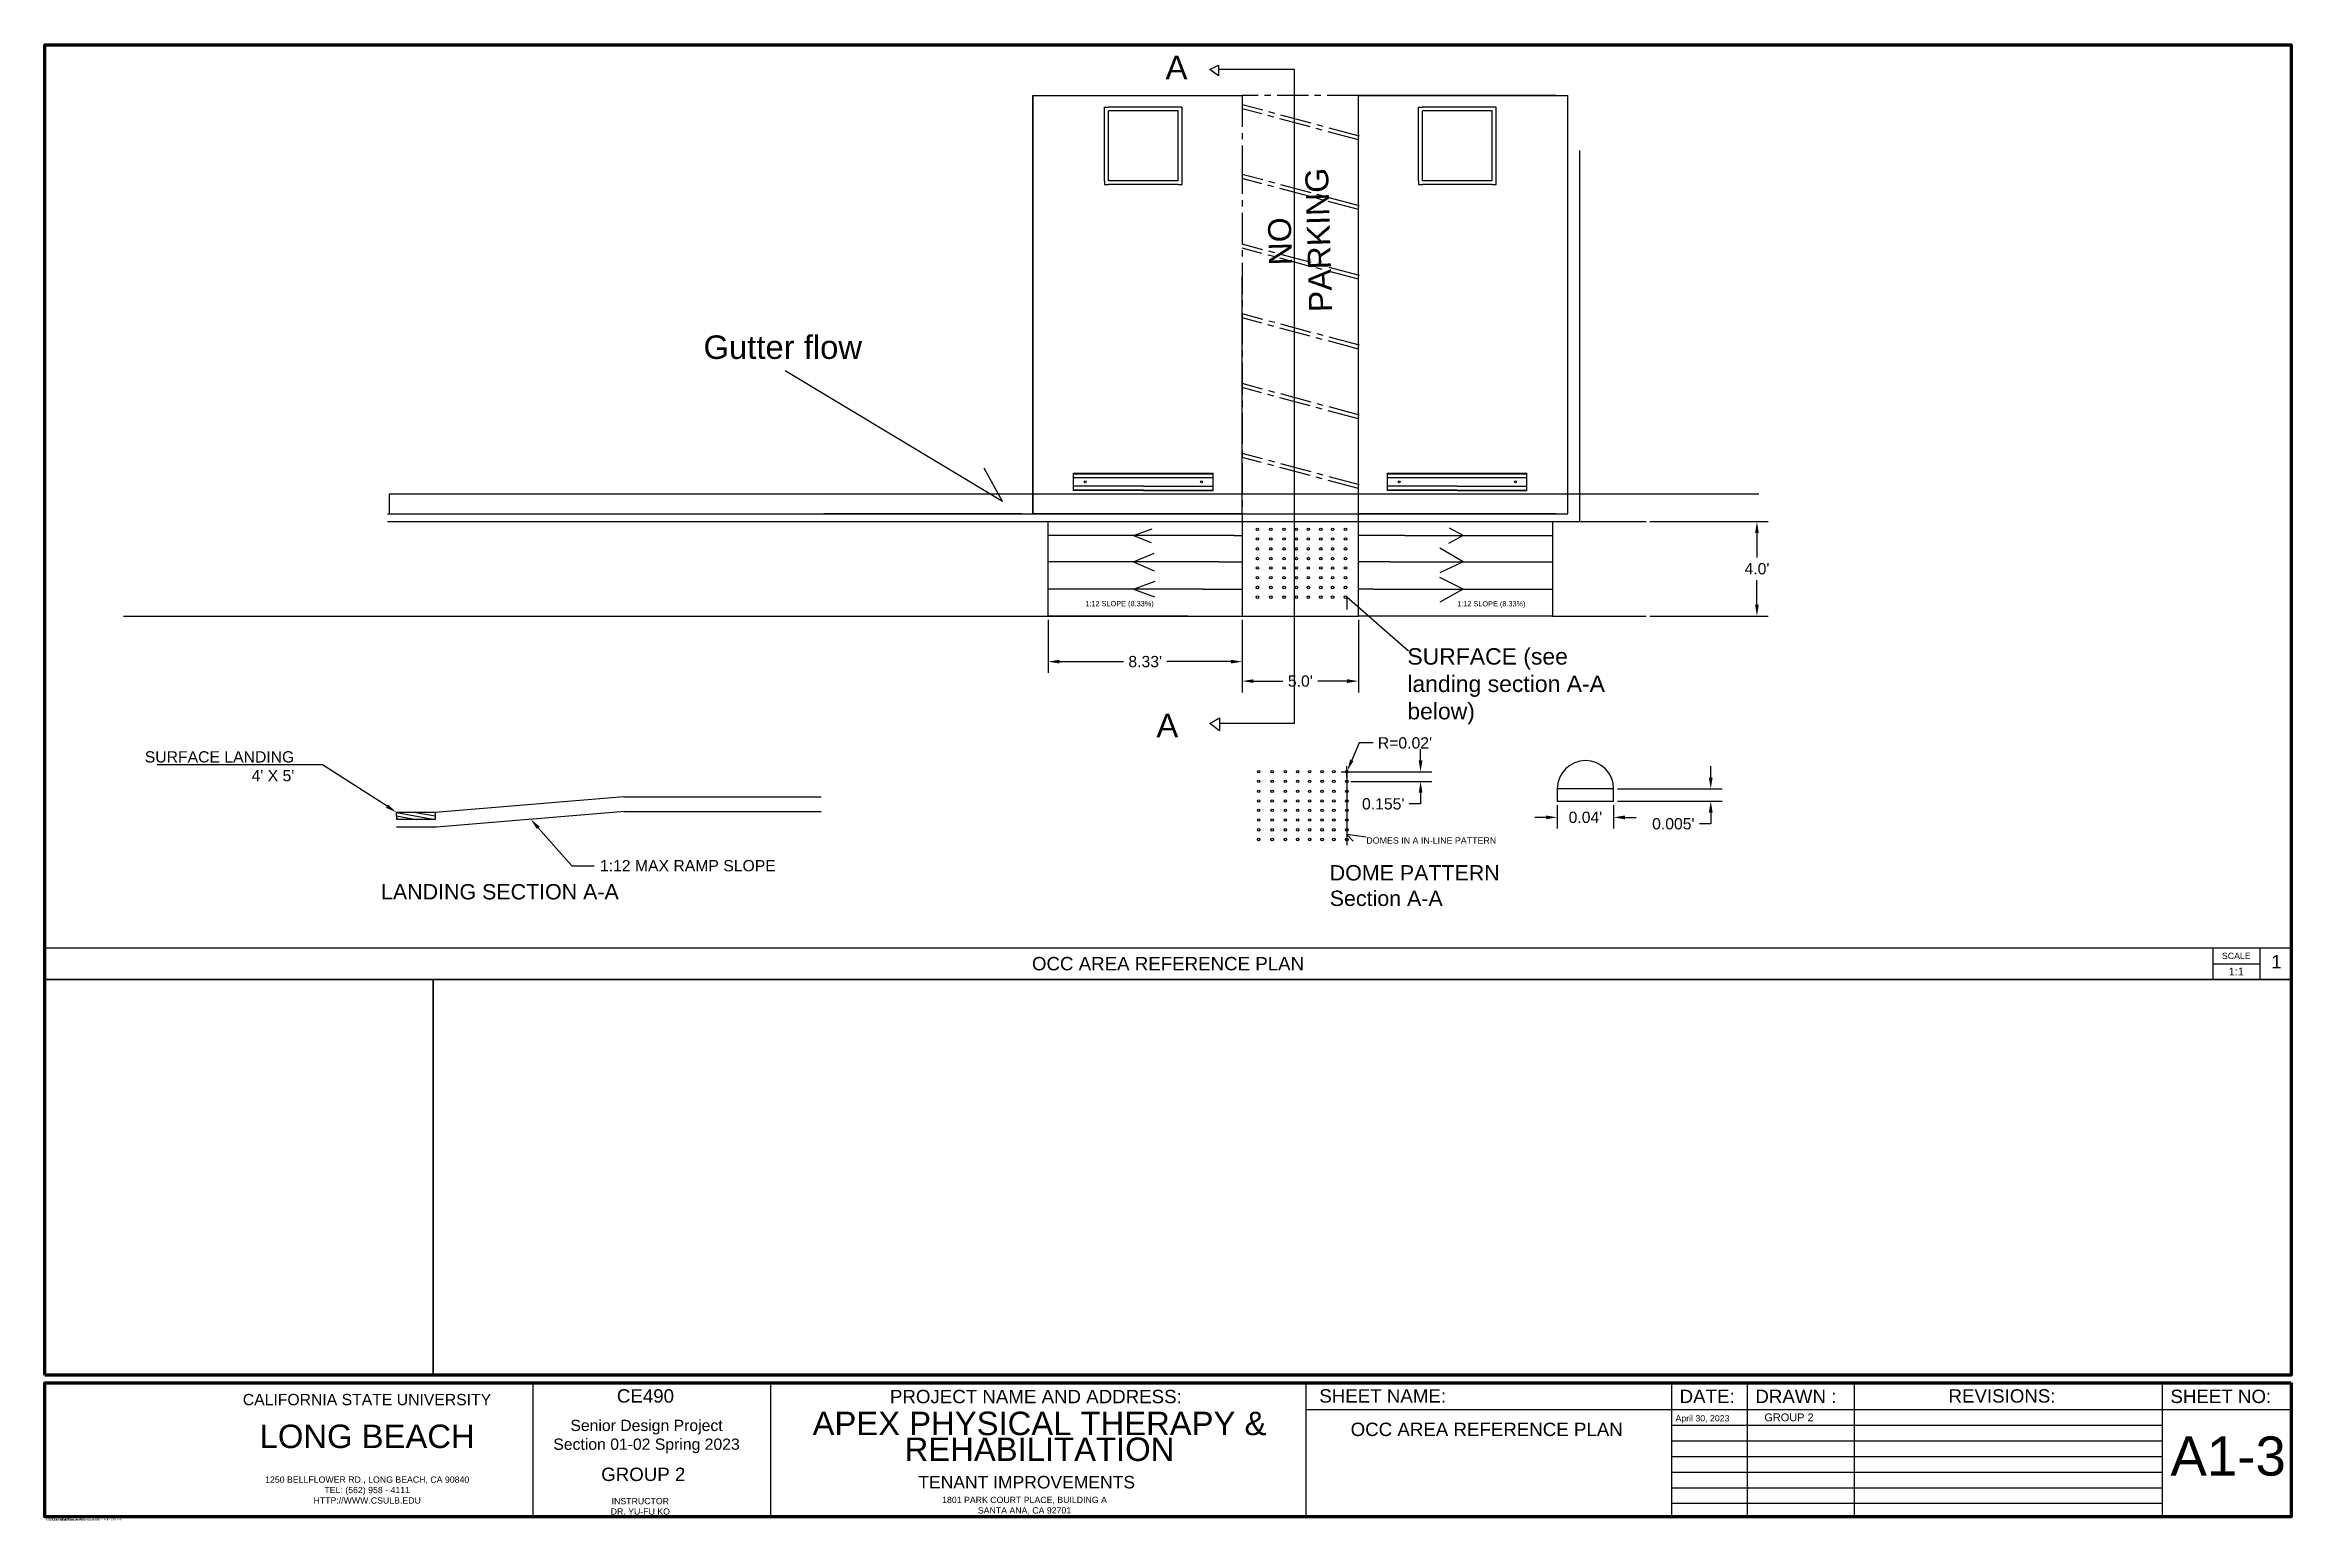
# Paper-space layout 'Layout1' of a CAD drawing. Header units: inches. Extents: x 0 to 35.9, y 0 to 23.6.
import ezdxf
from ezdxf import colors
from ezdxf.entities.mleader import LeaderData, LeaderLine
from ezdxf.enums import TextEntityAlignment as Align
from ezdxf.math import Vec2, Vec3

# ---------------------------------------------------------------- set-up
doc = ezdxf.new("R2010")
doc.units = ezdxf.units.IN
doc.header["$MEASUREMENT"] = 0
doc.linetypes.add('CENTERX2', pattern=[0.8, 0.5, -0.1, 0.1, -0.1])
doc.layers.get('0').update_dxf_attribs({"lineweight": 30})
for name, color, linetype in [('BLOCK TEXT', 7, 'Continuous'), ('HANDICAP PARKING', 150, 'Continuous'), ('HANDICAP PARKING ACCESS AISLE', 130, 'CENTERX2'), ('HANDICAP RAMP', 200, 'Continuous')]:
    doc.layers.add(name, color=color, linetype=linetype)
doc.styles.add('Sheet', font='arial.ttf', dxfattribs={"height": 0.375})
doc.styles.get("Standard").update_dxf_attribs({"font": 'arial.ttf'})
doc.styles.add('Style-Arial', font='arial.ttf')
doc.dimstyles.get("Standard").update_dxf_attribs({"dimtxt": 0.18, "dimasz": 0.18, "dimexe": 0.18, "dimexo": 0.0625, "dimgap": 0.09, "dimtad": 0, "dimtih": 1, "dimtoh": 1, "dimdec": 4, "dimzin": 0, "dimdsep": 46, "dimtxsty": 'Standard', "dimcen": 0.09, "dimadec": 0, "dimazin": 0, "dimtfac": 1, "dimtdec": 4, "dimtofl": 0, "dimtmove": 0, "dimatfit": 3, "dimfxl": 1, "dimtolj": 1, "dimtzin": 0, "dimarcsym": 0})

# ---------------------------------------------------------------- blocks, each defined once
blk = doc.blocks.new('TITLEBLOCK ARCHD24X36')
for p, q in [((35.909, 9.514), (0.031, 9.514)), ((35.909, 9.014), (0.031, 9.014)), ((7.831, 0.428), (7.831, 2.566)), ((11.626, 0.428), (11.626, 2.566)), ((20.176, 0.428), (20.176, 2.566)), ((26.017, 0.428), (26.017, 2.566)), ((27.227, 0.428), (27.227, 2.566)), ((28.937, 0.428), (28.937, 2.566)), ((33.857, 0.428), (33.857, 2.566)), ((35.909, 0.428), (35.909, 2.566)), ((35.909, 2.138), (20.176, 2.138)), ((33.857, 1.888), (26.017, 1.888)), ((33.857, 1.638), (26.017, 1.638)), ((33.857, 1.388), (26.017, 1.388)), ((33.857, 1.138), (26.017, 1.138)), ((33.857, 0.888), (26.017, 0.888)), ((33.857, 0.638), (26.017, 0.638))]:
    blk.add_line(p, q)
at = {"ltscale": 0.125}
for points in [[(0.031, 23.944), (35.909, 23.944), (35.909, 9.514), (0.031, 9.514)], [(0.031, 9.014), (6.23, 9.014), (6.23, 2.691), (0.031, 2.691)], [(6.23, 9.014), (35.909, 9.014), (35.909, 2.691), (6.23, 2.691)]]:
    blk.add_lwpolyline(points, close=True, dxfattribs=at)
for points in [[(34.659, 9.514), (34.659, 9.014)], [(35.409, 9.514), (35.409, 9.014)], [(34.659, 9.264), (35.409, 9.264)]]:
    blk.add_lwpolyline(points)
blk.add_lwpolyline([(6.23, 2.691), (6.23, 9.014)], dxfattribs=at)
at = {"layer": 'BLOCK TEXT', "linetype": 'ByBlock', "lineweight": 100}
for points in [[(0.031, 2.691), (0.031, 23.944), (35.909, 23.944), (35.909, 2.691)], [(35.909, 2.566), (35.909, 0.428), (0.031, 0.428), (0.031, 2.566)]]:
    blk.add_lwpolyline(points, close=True, dxfattribs=at)
at = {"style": 'Sheet'}
for s, width, gutter_width, insert, char_height, attachment_point in [('\\A1;OCC AREA REFERENCE PLAN', 5.40402, 1.069, (17.97, 9.264), 0.21376, 5), ('SCALE', 0.46248, 1.069, (35.034, 9.389), 0.1, 5), ('\\A1;1', 0.21376, 1.069, (35.593, 9.404), 0.2138, 1), ('CALIFORNIA STATE UNIVERSITY ', 5.25336, 1.069, (5.175, 2.3), 0.18, 5), ('CE490', 5.25336, 1.069, (9.166, 2.466), 0.2138, 1), ('PROJECT NAME AND ADDRESS:', 5.25336, 1.069, (15.859, 2.348), 0.21376, 5), ('SHEET NAME:', 2.63324, 1.069, (20.387, 2.466), 0.21376, 1), ('DATE:', 1.77221, 1.069, (26.142, 2.459), 0.2138, 1), ('DRAWN :', 1.77221, 1.069, (27.352, 2.459), 0.2138, 1), ('REVISIONS:', 1.77221, 1.069, (30.437, 2.466), 0.2138, 1), ('SHEET NO:', 1.77221, 1.069, (33.982, 2.459), 0.2138, 1), ('LONG BEACH', 5.25336, 1.069, (5.178, 1.711), 0.375, 5), ('Senior Design Project\\PSection 01-02 Spring 2023', 5.25336, 1.069, (9.64, 1.711), 0.18, 5), ('\\A1;OCC AREA REFERENCE PLAN', 4.61987, 1.069, (20.887, 1.932), 0.21376, 1), ('A1-3', 1.80207, 0.312, (33.982, 1.711), 0.625, 1), ('GROUP 2', 5.25336, 1.069, (8.916, 1.105), 0.2138, 4), ('TENANT IMPROVEMENTS', 5.25336, 1.069, (13.982, 0.98), 0.2, 4), ('1250 BELLFLOWER RD., LONG BEACH, CA 90840\\PTEL: (562) 958 - 4111\\PHTTP://WWW.CSULB.EDU', 5.25336, 1.069, (5.178, 0.855), 0.1, 5), ('INSTRUCTOR \\PDR. YU-FU KO', 5.25336, 1.069, (9.541, 0.595), 0.1, 5), ('1801 PARK COURT PLACE, BUILDING A\\PSANTA ANA, CA 92701 ', 5.25336, 1.069, (15.678, 0.605), 0.1, 5)]:
    blk.add_mtext_dynamic_manual_height_columns(s, width=width, gutter_width=gutter_width, heights=[0], dxfattribs=dict(at, insert=insert, char_height=char_height, attachment_point=attachment_point))
for s, insert, char_height, attachment_point in [('1:1', (35.034, 9.139), 0.125, 5), ('April 30, 2023', (0.413, 0.399), 0.03, 1)]:
    blk.add_mtext(s, dxfattribs=dict(at, insert=insert, char_height=char_height, attachment_point=attachment_point))
at = {"insert": (15.917, 1.711), "char_height": 0.375, "attachment_point": 5, "line_spacing_factor": 0.66, "style": 'Sheet'}
blk.add_mtext_dynamic_manual_height_columns('APEX PHYSICAL THERAPY & REHABILITATION', width=7.43407, gutter_width=1.069, heights=[0], dxfattribs=at)
at = {"insert": (26.076, 2.052), "char_height": 0.1, "width": 1.98456, "attachment_point": 1, "style": 'Sheet'}
blk.add_mtext('April 30, 2023', dxfattribs=at)
at = {"ltscale": 0.125, "insert": (27.496, 2.079), "char_height": 0.125, "attachment_point": 1, "style": 'Sheet'}
blk.add_mtext_dynamic_manual_height_columns('GROUP 2', width=1.67854, gutter_width=1.875, heights=[0], dxfattribs=at)
at = {"ltscale": 0.125, "insert": (0.039, 0.399), "char_height": 0.03, "attachment_point": 1, "style": 'Sheet'}
blk.add_mtext('4/30/2023 11:31 AM', dxfattribs=at)
at = {"ltscale": 0.1, "insert": (0.285, 0.398), "char_height": 0.03, "attachment_point": 1, "style": 'Sheet'}
blk.add_mtext('ERIKP', dxfattribs=at)
at = {"layer": 'BLOCK TEXT', "insert": (0.099, 0.398), "char_height": 0.03, "attachment_point": 1, "rotation": 0.0625, "style": 'Sheet'}
blk.add_mtext('C:\\\\Users\\\\Valued Customer\\\\Downloads\\\\RAMP_AND_GUTTER', dxfattribs=at)
blk = doc.blocks.new('ColumnText_1')
at = {"layer": 'HANDICAP PARKING ACCESS AISLE', "linetype": 'Continuous', "style": 'Style-Arial'}
for s, p in [('NO', (29.61, 0.84)), ('PARKING', (27.5, -0.97))]:
    blk.add_text(s, height=1.037, rotation=1.6644, dxfattribs=at).set_placement(p, align=Align.TOP_LEFT)
blk = doc.blocks.new('*D4')
at = {"color": 0, "lineweight": -2, "ltscale": 0.125, "transparency": 16777216}
for p, q in [((25.657, 15.992), (27.546, 15.992)), ((27.366, 15.812), (27.366, 15.42)), ((27.366, 14.664), (27.366, 15.056)), ((25.657, 14.484), (27.546, 14.484))]:
    blk.add_line(p, q, dxfattribs=at)
at = {"color": 0, "ltscale": 0.125, "transparency": 16777216}
for points in [[(27.336, 15.812), (27.396, 15.812), (27.366, 15.992)], [(27.336, 14.664), (27.396, 14.664), (27.366, 14.484)]]:
    blk.add_solid(points, dxfattribs=at)
at = {"layer": 'Defpoints', "color": 0, "ltscale": 0.125, "transparency": 16777216}
for p in [(25.595, 15.992), (25.595, 14.484), (27.366, 14.484)]:
    blk.add_point(p, dxfattribs=at)
at = {"color": 0, "ltscale": 0.125, "transparency": 16777216, "insert": (27.366, 15.238), "char_height": 0.18, "attachment_point": 5}
blk.add_mtext("\\A1;4.0'", dxfattribs=at)
blk = doc.blocks.new('*D5')
at = {"color": 0, "lineweight": -2, "ltscale": 0.125, "transparency": 16777216}
for p, q in [((19.144, 14.422), (19.144, 13.264)), ((21, 14.422), (21, 13.264)), ((19.324, 13.444), (19.794, 13.444)), ((20.82, 13.444), (20.35, 13.444))]:
    blk.add_line(p, q, dxfattribs=at)
at = {"color": 0, "ltscale": 0.125, "transparency": 16777216}
for points in [[(19.324, 13.474), (19.324, 13.414), (19.144, 13.444)], [(20.82, 13.474), (20.82, 13.414), (21, 13.444)]]:
    blk.add_solid(points, dxfattribs=at)
at = {"layer": 'Defpoints', "color": 0, "ltscale": 0.125, "transparency": 16777216}
for p in [(19.144, 14.484), (21, 14.484), (19.144, 13.444)]:
    blk.add_point(p, dxfattribs=at)
at = {"color": 0, "ltscale": 0.125, "transparency": 16777216, "insert": (20.072, 13.444), "char_height": 0.18, "attachment_point": 5}
blk.add_mtext("\\A1;5.0'", dxfattribs=at)
blk = doc.blocks.new('*D6')
at = {"color": 0, "lineweight": -2, "ltscale": 0.125, "transparency": 16777216}
for p, q in [((21.013, 12.456), (20.894, 12.181)), ((21.236, 12.456), (21.013, 12.456)), ((20.725, 11.997), (20.905, 11.997)), ((20.815, 11.907), (20.815, 12.087))]:
    blk.add_line(p, q, dxfattribs=at)
at = {"color": 0, "ltscale": 0.125, "transparency": 16777216}
blk.add_solid([(20.867, 12.192), (20.922, 12.169), (20.823, 12.015)], dxfattribs=at)
at = {"layer": 'Defpoints', "color": 0, "ltscale": 0.125, "transparency": 16777216}
for p in [(20.815, 11.997), (20.823, 12.015)]:
    blk.add_point(p, dxfattribs=at)
at = {"color": 0, "ltscale": 0.125, "transparency": 16777216, "insert": (21.743, 12.456), "char_height": 0.18, "attachment_point": 5}
blk.add_mtext("\\A1;R=0.02'", dxfattribs=at)
blk = doc.blocks.new('*D7')
at = {"color": 0, "lineweight": -2, "ltscale": 0.125, "transparency": 16777216}
for p, q in [((21.993, 12.177), (21.993, 12.357)), ((20.877, 11.997), (22.173, 11.997)), ((20.877, 11.842), (22.173, 11.842)), ((21.993, 11.482), (21.813, 11.482)), ((21.993, 11.662), (21.993, 11.482))]:
    blk.add_line(p, q, dxfattribs=at)
at = {"color": 0, "ltscale": 0.125, "transparency": 16777216}
for points in [[(21.963, 12.177), (22.023, 12.177), (21.993, 11.997)], [(21.963, 11.662), (22.023, 11.662), (21.993, 11.842)]]:
    blk.add_solid(points, dxfattribs=at)
at = {"layer": 'Defpoints', "color": 0, "ltscale": 0.125, "transparency": 16777216}
for p in [(20.815, 11.997), (20.815, 11.842), (21.993, 11.842)]:
    blk.add_point(p, dxfattribs=at)
at = {"color": 0, "ltscale": 0.125, "transparency": 16777216, "insert": (21.396, 11.482), "char_height": 0.18, "attachment_point": 5}
blk.add_mtext("\\A1;0.155'", dxfattribs=at)
blk = doc.blocks.new('*D8')
at = {"color": 0, "lineweight": -2, "ltscale": 0.125, "transparency": 16777216}
for p, q in [((23.996, 11.267), (23.816, 11.267)), ((24.176, 11.461), (24.176, 11.087)), ((25.076, 11.461), (25.076, 11.087)), ((25.256, 11.267), (25.436, 11.267))]:
    blk.add_line(p, q, dxfattribs=at)
at = {"color": 0, "ltscale": 0.125, "transparency": 16777216}
for points in [[(23.996, 11.297), (23.996, 11.237), (24.176, 11.267)], [(25.256, 11.297), (25.256, 11.237), (25.076, 11.267)]]:
    blk.add_solid(points, dxfattribs=at)
at = {"layer": 'Defpoints', "color": 0, "ltscale": 0.125, "transparency": 16777216}
for p in [(24.176, 11.524), (25.076, 11.524), (25.076, 11.267)]:
    blk.add_point(p, dxfattribs=at)
at = {"color": 0, "ltscale": 0.125, "transparency": 16777216, "insert": (24.626, 11.267), "char_height": 0.18, "attachment_point": 5}
blk.add_mtext("\\A1;0.04'", dxfattribs=at)
blk = doc.blocks.new('*D9')
at = {"color": 0, "lineweight": -2, "ltscale": 0.125, "transparency": 16777216}
for p, q in [((26.628, 11.904), (26.628, 12.084)), ((25.139, 11.724), (26.808, 11.724)), ((25.139, 11.524), (26.808, 11.524)), ((26.628, 11.164), (26.448, 11.164)), ((26.628, 11.344), (26.628, 11.164))]:
    blk.add_line(p, q, dxfattribs=at)
at = {"color": 0, "ltscale": 0.125, "transparency": 16777216}
for points in [[(26.598, 11.904), (26.658, 11.904), (26.628, 11.724)], [(26.598, 11.344), (26.658, 11.344), (26.628, 11.524)]]:
    blk.add_solid(points, dxfattribs=at)
at = {"layer": 'Defpoints', "color": 0, "ltscale": 0.125, "transparency": 16777216}
for p in [(25.076, 11.724), (25.076, 11.524), (26.628, 11.524)]:
    blk.add_point(p, dxfattribs=at)
at = {"color": 0, "ltscale": 0.125, "transparency": 16777216, "insert": (26.03, 11.164), "char_height": 0.18, "attachment_point": 5}
blk.add_mtext("\\A1;0.005'", dxfattribs=at)
blk = doc.blocks.new('*D10')
at = {"color": 0, "lineweight": -2, "ltscale": 0.125, "transparency": 16777216}
for p, q in [((16.045, 14.422), (16.045, 13.575)), ((19.144, 14.422), (19.144, 13.575)), ((16.225, 13.755), (17.247, 13.755)), ((18.964, 13.755), (17.942, 13.755))]:
    blk.add_line(p, q, dxfattribs=at)
at = {"color": 0, "ltscale": 0.125, "transparency": 16777216}
for points in [[(16.225, 13.785), (16.225, 13.725), (16.045, 13.755)], [(18.964, 13.785), (18.964, 13.725), (19.144, 13.755)]]:
    blk.add_solid(points, dxfattribs=at)
at = {"layer": 'Defpoints', "color": 0, "ltscale": 0.125, "transparency": 16777216}
for p in [(16.045, 14.484), (19.144, 14.484), (16.045, 13.755)]:
    blk.add_point(p, dxfattribs=at)
at = {"color": 0, "ltscale": 0.125, "transparency": 16777216, "insert": (17.594, 13.755), "char_height": 0.18, "attachment_point": 5}
blk.add_mtext("\\A1;8.33'", dxfattribs=at)

psp = doc.layouts.get("Layout1")

# ---------------------------------------------------------------- linework, layer by layer
at = {"ltscale": 0.125}
for p, q in [((18.624, 23.21336), (18.76492, 23.28346)), ((18.76492, 23.11553), (18.624, 23.21336)), ((18.76492, 23.28346), (18.76492, 23.11553)), ((19.98017, 23.21336), (18.76492, 23.21336)), ((19.98017, 12.76777), (19.98017, 23.21336)), ((15.31594, 16.31557), (11.84331, 18.40092)), ((15.31594, 16.31557), (15.02023, 16.84762)), ((27.39631, 16.43281), (5.51539, 16.43281)), ((5.51539, 16.43281), (5.51539, 16.11562)), ((24.34268, 16.11562), (24.34268, 16.43281)), ((24.53223, 15.99183), (25.59495, 15.99183)), ((21.79971, 13.92054), (20.81428, 14.78498)), ((20.81428, 14.78498), (20.81428, 14.59073)), ((24.09936, 14.48405), (25.59495, 14.48405)), ((18.624, 12.76777), (18.78138, 12.85657)), ((18.78138, 12.64725), (18.624, 12.76777)), ((18.78138, 12.85657), (18.78138, 12.64725)), ((19.98017, 12.76777), (18.78138, 12.76777)), ((20.81491, 11.99697), (20.81491, 10.82498)), ((9.26504, 11.59696), (6.25504, 11.34696)), ((9.26504, 11.59696), (12.41606, 11.59696)), ((25.07641, 11.72385), (24.17641, 11.72385)), ((24.17641, 11.72385), (24.17641, 11.52385)), ((24.17641, 11.52385), (25.07641, 11.52385)), ((25.07641, 11.52385), (25.07641, 11.72385)), ((6.25504, 11.34696), (5.63556, 11.34696)), ((5.63956, 11.23236), (5.63556, 11.34696)), ((5.63556, 11.34696), (6.25504, 11.23236)), ((5.63756, 11.28966), (5.63956, 11.23236)), ((5.63756, 11.28966), (5.9473, 11.23236)), ((6.25504, 11.23236), (5.63956, 11.23236)), ((5.9453, 11.34696), (6.25504, 11.28966)), ((6.25504, 11.34696), (6.25504, 11.23236)), ((9.2846, 11.36134), (6.2746, 11.11134)), ((9.26504, 11.36053), (12.41606, 11.36053)), ((6.2746, 11.11134), (5.63556, 11.11053)), ((21.12613, 10.94849), (20.81491, 10.99276)), ((20.81491, 10.99276), (20.91623, 10.88825))]:
    psp.add_line(p, q, dxfattribs=at)
at = {"color": 7}
for p, q in [((24.34268, 16.11562), (24.34268, 21.91893)), ((24.53223, 21.91893), (24.53223, 15.99183)), ((16.45135, 16.48698), (16.45135, 16.76549)), ((16.45135, 16.76549), (18.67949, 16.76549)), ((16.45135, 16.75776), (18.67949, 16.75776)), ((16.45135, 16.69586), (18.67949, 16.69586)), ((17.56542, 16.5566), (16.45135, 16.5566)), ((17.56542, 16.5566), (18.67949, 16.5566)), ((18.67949, 16.48698), (18.67949, 16.76549)), ((21.46467, 16.48698), (21.46467, 16.76549)), ((21.46467, 16.76549), (23.69281, 16.76549)), ((21.46467, 16.75776), (23.69281, 16.75776)), ((21.46467, 16.69586), (23.69281, 16.69586)), ((22.57874, 16.5566), (21.46467, 16.5566)), ((22.57874, 16.5566), (23.69281, 16.5566)), ((23.69281, 16.48698), (23.69281, 16.76549)), ((17.56542, 16.49471), (16.45135, 16.49471)), ((17.56542, 16.48698), (16.45135, 16.48698)), ((17.56542, 16.49471), (18.67949, 16.49471)), ((17.56542, 16.48698), (18.67949, 16.48698)), ((18.67949, 16.48698), (18.67949, 16.49471)), ((22.57874, 16.49471), (21.46467, 16.49471)), ((22.57874, 16.48698), (21.46467, 16.48698)), ((22.57874, 16.49471), (23.69281, 16.49471)), ((22.57874, 16.48698), (23.69281, 16.48698)), ((5.49301, 16.11562), (24.34268, 16.11562)), ((5.49301, 15.99183), (24.53223, 15.99183)), ((1.27523, 14.48405), (18.729, 14.48405))]:
    psp.add_line(p, q, dxfattribs=at)
for centre in [(16.63703, 16.62623), (18.49381, 16.62623), (21.65034, 16.62623), (23.50713, 16.62623)]:
    psp.add_circle(centre, 0.01547, dxfattribs=at)
at = {"ltscale": 0.125}
for centre in [(19.38713, 15.86903), (19.60129, 15.86903), (19.81271, 15.86903), (20.00902, 15.86903), (20.20102, 15.86903), (20.39949, 15.86903), (20.58718, 15.86903), (20.79428, 15.86903), (19.38713, 15.71437), (19.38713, 15.55636), (19.60129, 15.71437), (19.60129, 15.55636), (19.81271, 15.71437), (19.81271, 15.55636), (20.00902, 15.71437), (20.00902, 15.55636), (20.20102, 15.71437), (20.20102, 15.55636), (20.39949, 15.71437), (20.39949, 15.55636), (20.58718, 15.71437), (20.58718, 15.55636), (20.79428, 15.71437), (20.79428, 15.55636), (19.38713, 15.4017), (19.38713, 15.25232), (19.38713, 15.09765), (19.60129, 15.4017), (19.60129, 15.25232), (19.60129, 15.09765), (19.81271, 15.4017), (19.81271, 15.25232), (19.81271, 15.09765), (20.00902, 15.4017), (20.00902, 15.25232), (20.00902, 15.09765), (20.20102, 15.4017), (20.20102, 15.25232), (20.20102, 15.09765), (20.39949, 15.4017), (20.39949, 15.25232), (20.39949, 15.09765), (20.58718, 15.4017), (20.58718, 15.25232), (20.58718, 15.09765), (20.79428, 15.4017), (20.79428, 15.25232), (20.79428, 15.09765), (19.38713, 14.93965), (19.38713, 14.78498), (19.60129, 14.93965), (19.60129, 14.78498), (19.81271, 14.93965), (19.81271, 14.78498), (20.00902, 14.93965), (20.00902, 14.78498), (20.20102, 14.93965), (20.20102, 14.78498), (20.39949, 14.93965), (20.39949, 14.78498), (20.58718, 14.93965), (20.58718, 14.78498), (20.79428, 14.93965), (20.79428, 14.78498), (19.40776, 11.99697), (19.40776, 11.84231), (19.62192, 11.99697), (19.62192, 11.84231), (19.83333, 11.99697), (19.83333, 11.84231), (20.02965, 11.99697), (20.02965, 11.84231), (20.22165, 11.99697), (20.22165, 11.84231), (20.42012, 11.99697), (20.42012, 11.84231), (20.60781, 11.99697), (20.60781, 11.84231), (20.81491, 11.99697), (20.81491, 11.84231), (19.40776, 11.6843), (19.40776, 11.52963), (19.62192, 11.6843), (19.62192, 11.52963), (19.83333, 11.6843), (19.83333, 11.52963), (20.02965, 11.6843), (20.02965, 11.52963), (20.22165, 11.6843), (20.22165, 11.52963), (20.42012, 11.6843), (20.42012, 11.52963), (20.60781, 11.6843), (20.60781, 11.52963), (20.81491, 11.6843), (20.81491, 11.52963), (19.40776, 11.38025), (19.40776, 11.22559), (19.62192, 11.38025), (19.62192, 11.22559), (19.83333, 11.38025), (19.83333, 11.22559), (20.02965, 11.38025), (20.02965, 11.22559), (20.22165, 11.38025), (20.22165, 11.22559), (20.42012, 11.38025), (20.42012, 11.22559), (20.60781, 11.38025), (20.60781, 11.22559), (20.81491, 11.38025), (20.81491, 11.22559), (19.40776, 11.06758), (19.40776, 10.91292), (19.62192, 11.06758), (19.62192, 10.91292), (19.83333, 11.06758), (19.83333, 10.91292), (20.02965, 11.06758), (20.02965, 10.91292), (20.22165, 11.06758), (20.22165, 10.91292), (20.42012, 11.06758), (20.42012, 10.91292), (20.60781, 11.06758), (20.60781, 10.91292), (20.81491, 11.06758), (20.81491, 10.91292)]:
    psp.add_circle(centre, 0.02, dxfattribs=at)
psp.add_arc((24.62641, 11.72385), 0.45, 0, 180, dxfattribs=at)
at = {"layer": 'HANDICAP PARKING', "color": 7}
for p, q in [((15.80147, 22.80004), (15.80147, 16.11562)), ((15.80147, 22.80004), (19.14369, 22.80004)), ((15.80147, 16.11562), (15.80147, 22.80004)), ((16.94649, 22.55247), (16.94649, 22.61437)), ((16.94649, 22.61437), (17.00838, 22.61437)), ((18.12245, 22.61437), (17.00838, 22.61437)), ((18.18435, 22.61437), (18.12245, 22.61437)), ((18.18435, 22.55247), (18.18435, 22.61437)), ((21.00047, 16.11562), (21.00047, 22.80004)), ((24.157, 22.80004), (21.00047, 22.80004)), ((21.00047, 22.80004), (24.34268, 22.80004)), ((21.95981, 22.55247), (21.95981, 22.61437)), ((21.95981, 22.61437), (22.0217, 22.61437)), ((23.13577, 22.61437), (22.0217, 22.61437)), ((23.19767, 22.61437), (23.13577, 22.61437)), ((23.19767, 22.55247), (23.19767, 22.61437)), ((24.34268, 16.11562), (24.34268, 22.80004)), ((16.94649, 21.4384), (16.94649, 22.55247)), ((17.00838, 21.4384), (17.00838, 22.55247)), ((18.12245, 22.55247), (17.00838, 22.55247)), ((18.12245, 21.4384), (18.12245, 22.55247)), ((18.18435, 21.4384), (18.18435, 22.55247)), ((21.95981, 21.4384), (21.95981, 22.55247)), ((22.0217, 21.4384), (22.0217, 22.55247)), ((23.13577, 22.55247), (22.0217, 22.55247)), ((23.13577, 21.4384), (23.13577, 22.55247)), ((23.19767, 21.4384), (23.19767, 22.55247)), ((16.94649, 21.4384), (16.94649, 21.37651)), ((16.94649, 21.37651), (17.00838, 21.37651)), ((18.12245, 21.4384), (17.00838, 21.4384)), ((18.12245, 21.37651), (17.00838, 21.37651)), ((18.12245, 21.37651), (18.18435, 21.37651)), ((18.18435, 21.37651), (18.18435, 21.4384)), ((21.95981, 21.4384), (21.95981, 21.37651)), ((21.95981, 21.37651), (22.0217, 21.37651)), ((23.13577, 21.4384), (22.0217, 21.4384)), ((23.13577, 21.37651), (22.0217, 21.37651)), ((23.13577, 21.37651), (23.19767, 21.37651)), ((23.19767, 21.37651), (23.19767, 21.4384)), ((19.1427, 16.11562), (19.1427, 19.90504)), ((15.61579, 16.11562), (12.45926, 16.11562)), ((15.61579, 16.11562), (15.80147, 16.11562)), ((19.14369, 16.11562), (15.80147, 16.11562)), ((19.14369, 16.11562), (15.98715, 16.11562)), ((24.157, 16.11562), (21.00047, 16.11562)), ((24.157, 16.11562), (24.34268, 16.11562))]:
    psp.add_line(p, q, dxfattribs=at)
at = {"layer": 'HANDICAP PARKING ACCESS AISLE', "color": 7}
for p, q in [((21.00047, 22.80004), (19.14369, 22.80004)), ((19.14369, 22.80004), (19.14369, 21.72803)), ((21.01641, 22.15094), (19.14369, 22.65274)), ((20.99975, 16.52077), (21.00047, 22.80004)), ((21.00039, 22.09116), (19.14369, 22.58866)), ((19.14369, 21.72803), (19.14369, 16.11562)), ((21.01628, 21.03687), (19.14369, 21.53863)), ((21.00026, 20.97709), (19.14369, 21.47455)), ((21.01615, 19.9228), (19.14369, 20.42453)), ((21.00013, 19.86302), (19.14369, 20.36045)), ((21.01616, 18.80869), (19.1427, 19.31068)), ((21.00014, 18.74891), (19.1427, 19.24661)), ((21.01596, 17.69462), (19.1427, 18.19656)), ((20.99994, 17.63484), (19.1427, 18.13248)), ((21.01576, 16.58055), (19.1427, 17.08244)), ((20.99975, 16.52077), (19.1427, 17.01836)), ((19.14369, 16.11562), (21.00047, 16.11562))]:
    psp.add_line(p, q, dxfattribs=at)
at = {"layer": 'HANDICAP RAMP', "color": 7}
for p, q in [((16.04503, 14.48405), (16.04503, 15.99183)), ((16.04503, 15.99183), (19.14369, 15.99183)), ((17.40869, 15.76769), (17.70388, 15.87773)), ((19.14369, 16.11562), (19.14369, 14.48405)), ((21.00047, 14.48405), (21.00047, 16.11562)), ((21.87122, 15.99183), (24.09936, 15.99183)), ((22.67382, 15.76769), (22.45324, 15.88545)), ((24.09936, 15.99183), (24.09936, 14.48405)), ((19.01427, 15.76769), (16.04503, 15.76769)), ((17.40869, 15.76769), (17.68808, 15.65661)), ((17.40869, 15.34867), (17.73784, 15.48894)), ((19.01427, 15.76769), (19.14369, 15.76769)), ((21.74177, 15.76769), (21.00047, 15.76769)), ((21.74177, 15.76769), (24.09936, 15.76769)), ((22.67382, 15.34867), (22.30067, 15.56921)), ((22.67382, 15.76769), (22.43744, 15.64064)), ((18.77235, 15.34867), (16.04503, 15.34867)), ((17.40869, 15.34867), (17.73784, 15.20554)), ((18.77235, 15.34867), (19.14369, 15.34867)), ((21.49979, 15.34867), (21.00047, 15.34867)), ((21.49979, 15.34867), (24.09936, 15.34867)), ((22.67382, 15.34867), (22.30067, 15.17556)), ((22.67382, 14.91314), (22.30067, 15.09986)), ((18.5209, 14.91314), (16.04503, 14.91314)), ((17.40869, 14.91314), (17.75359, 15.04023)), ((17.40869, 14.91314), (17.74076, 14.79298)), ((18.5209, 14.91314), (19.14369, 14.91314)), ((21.24827, 14.91314), (21.00047, 14.91314)), ((21.24827, 14.91314), (24.09936, 14.91314)), ((22.67382, 14.91314), (22.30067, 14.70667)), ((18.27317, 14.48405), (16.04503, 14.48405)), ((18.27317, 14.48405), (19.14369, 14.48405)), ((19.14369, 14.48405), (21.00047, 14.48405)), ((24.09936, 14.48405), (21.00047, 14.48405))]:
    psp.add_line(p, q, dxfattribs=at)

# ---------------------------------------------------------------- block references
psp.add_blockref('TITLEBLOCK ARCHD24X36', (-0.01138, -0.33537))
at = {"layer": 'HANDICAP PARKING ACCESS AISLE', "color": 7, "linetype": 'Continuous', "xscale": 0.3536258313954563, "yscale": 0.3536258313954563, "zscale": 0.3536258313954563, "rotation": 90}
psp.add_blockref('ColumnText_1', (19.8717, 9.60903), dxfattribs=at)

# ---------------------------------------------------------------- texts
at = {"ltscale": 0.125, "attachment_point": 1, "style": 'Sheet'}
for s, width, gutter_width, insert, char_height in [('A', 0.5891088, 1.875, (17.91962, 23.43568), 0.375), ('Gutter flow', 3.4837116, 1.875, (10.5386, 18.96657), 0.375), ('SURFACE (see landing section A-A below)', 3.4126809, 1.31149, (21.78146, 13.96976), 0.2622979), ('A', 0.7461092, 1.875, (17.7737, 12.92239), 0.375), ('DOMES IN A IN-LINE PATTERN', 2.2903163, 0.50631, (21.12613, 10.94849), 0.1012612), ('DOME PATTERN ^JSection A-A', 4.1171913, 1.22318, (20.54194, 10.50376), 0.2446368), ('LANDING SECTION A-A', 4.1171913, 1.22318, (5.38809, 10.20115), 0.2446368)]:
    psp.add_mtext_dynamic_manual_height_columns(s, width=width, gutter_width=gutter_width, heights=[0], dxfattribs=dict(at, insert=insert, char_height=char_height))
at = {"layer": 'HANDICAP RAMP', "color": 7, "linetype": 'Continuous', "char_height": 0.0837807, "width": 221.4157166, "attachment_point": 1}
for insert in [(16.63726, 14.72405), (22.57682, 14.72178)]:
    psp.add_mtext('1:12 SLOPE (8.33%)', dxfattribs=dict(at, insert=insert))

# ---------------------------------------------------------------- dimensions: what is measured, and where the dimension line sits
at = {"ltscale": 0.125}
for base, p1, p2, angle, text, picture, middle in [((27.36631, 14.48405), (25.59495, 15.99183), (25.59495, 14.48405), 90, "4.0'", '*D4', (27.36631, 15.23794)), ((21.99324, 11.84231), (20.81491, 11.99697), (20.81491, 11.84231), 90, "0.155'", '*D7', (21.39571, 11.48231)), ((26.62767, 11.52385), (25.07641, 11.72385), (25.07641, 11.52385), 270, "0.005'", '*D9', (26.03015, 11.16385))]:
    dim = psp.add_linear_dim(base=base, p1=p1, p2=p2, angle=angle, text=text, dimstyle='Standard', dxfattribs=at)
    dim.commit()
    dim.dimension.update_dxf_attribs({"geometry": picture, "text_midpoint": middle})
for base, p1, p2, text, picture, middle in [((16.04503, 13.7548), (19.14369, 14.48405), (16.04503, 14.48405), "8.33'", '*D10', (17.59436, 13.7548)), ((19.14369, 13.44412), (21.00047, 14.48405), (19.14369, 14.48405), "5.0'", '*D5', (20.07208, 13.44412)), ((25.07641, 11.2673), (24.17641, 11.52385), (25.07641, 11.52385), "0.04'", '*D8', (24.62641, 11.2673))]:
    dim = psp.add_linear_dim(base=base, p1=p1, p2=p2, text=text, dimstyle='Standard', dxfattribs=at)
    dim.commit()
    dim.dimension.update_dxf_attribs({"geometry": picture, "text_midpoint": middle})
dim = psp.add_radius_dim(center=(20.81491, 11.99697), mpoint=(20.82284, 12.01533), text="R=0.02'", dimstyle='Standard', dxfattribs=at)
dim.commit()
dim.dimension.update_dxf_attribs({"geometry": '*D6', "text_midpoint": (21.74272, 12.45591), "dimtype": 164})

# ---------------------------------------------------------------- leaders
ml = psp.add_multileader_mtext('Standard', dxfattribs=at)
ml.set_content("SURFACE LANDING\\P4' X 5'", color=256)
ml.set_leader_properties()
ml.build(insert=Vec2(0, 0))
ml.multileader.update_dxf_attribs({"text_right_attachment_type": 6, "dogleg_length": 0.36, "arrow_head_size": 0.18})
ctx = ml.context
ctx.base_point, ctx.char_height, ctx.arrow_head_size, ctx.landing_gap_size, ctx.plane_origin = Vec3(1.5507, 12.23208), 0.18, 0.18, 0.09, Vec3(5.63556, 11.34696)
ctx.right_attachment, ctx.text_align_type = 6, 2
notes = []
notes.append((ctx, [(0, (1, 1, 0), (4.45292, 12.10761), (-1, 0), 0.36, [(0, [(5.63556, 11.34696)], 0, [])])]))
ctx.mtext.insert, ctx.mtext.alignment, ctx.mtext.flow_direction = Vec3(4.00292, 12.32361), 3, 5
ml = psp.add_multileader_mtext('Standard', dxfattribs=at)
ml.set_content('1:12 MAX RAMP SLOPE', color=256)
ml.set_leader_properties()
ml.build(insert=Vec2(0, 0))
ml.multileader.update_dxf_attribs({"text_right_attachment_type": 6, "dogleg_length": 0.36, "arrow_head_size": 0.18})
ctx = ml.context
ctx.base_point, ctx.char_height, ctx.arrow_head_size, ctx.landing_gap_size, ctx.plane_origin = Vec3(8.79431, 10.49373), 0.18, 0.18, 0.09, Vec3(7.7796, 11.23634)
ctx.right_attachment = 6
notes.append((ctx, [(0, (1, 1, 0), (8.43431, 10.49373), (1, 0), 0.36, [(0, [(7.7796, 11.23634)], 0, [])])]))
ctx.mtext.insert, ctx.mtext.flow_direction = Vec3(8.88431, 10.58526), 5
for ctx, leaders in notes:
    for number, flags, end, landing, length, lines in leaders:
        leader = LeaderData()
        leader.index, (leader.has_last_leader_line, leader.has_dogleg_vector, leader.attachment_direction) = number, flags
        leader.last_leader_point, leader.dogleg_vector, leader.dogleg_length = Vec3(end), Vec3(landing), length
        for number, points, colour, breaks in lines:
            line = LeaderLine()
            line.index, line.vertices, line.color, line.breaks = number, Vec3.list(points), colors.encode_raw_color(colour), breaks
            leader.lines.append(line)
        ctx.leaders.append(leader)

doc.saveas('drawing.dxf')
